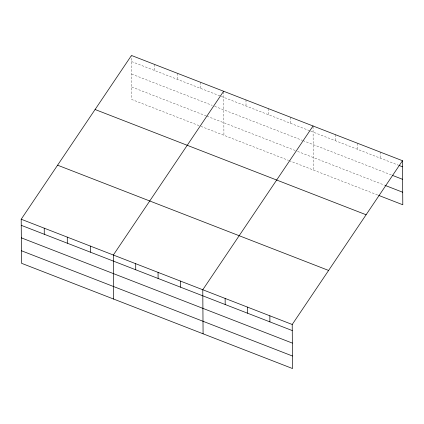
<?xml version="1.0" encoding="UTF-8"?>
<svg xmlns="http://www.w3.org/2000/svg" width="424" height="424" viewBox="0 0 424 424"><rect width="100%" height="100%" fill="white"/><g stroke="black" fill="none" stroke-linecap="round" stroke-linejoin="round"><path stroke-width="0.32" stroke-dasharray="2.12 1.59" d="M131.52 61.544L220.634 96.153M221.238 96.391L310.077 130.894M310.681 131.127L398.306 165.159M131.61 74.073L212.233 105.385M214.661 106.329L302.312 140.371M302.916 140.604L391.744 175.107M131.7 86.984L206.26 115.943M206.87 116.176L295.152 150.462M297.569 151.4L384.584 185.198M199.073 125.647L131.785 99.513L131.482 56.074M200.897 126.352L288.59 160.41M289.195 160.643L378.023 195.146M380.132 152.036L380.174 158.115M357.776 143.354L357.819 149.434M335.416 134.668L335.458 140.747M313.06 126.596L313.368 170.035M290.7 117.305L290.742 123.384M268.339 108.618L268.381 114.697M245.984 99.937L246.026 106.016M223.628 91.86L223.93 135.298M200.589 82.304L200.632 88.383M177.55 73.357L177.592 79.436M154.516 64.411L154.559 70.49"/><path stroke-width="0.64" d="M402.493 160.722L292.216 324.487L292.523 368.536L21.507 263.278L21.2 219.234L131.477 55.465L402.493 160.722L402.8 204.766L378.627 195.379M223.623 91.25L113.346 255.02L113.653 299.068M313.055 125.986L202.778 289.756L203.085 333.799M398.91 165.392L402.535 166.802M392.348 175.34L402.62 179.331M385.188 185.431L402.71 192.236M95.087 109.509L366.103 214.761M57.59 165.19L328.605 270.443M21.2 219.234L292.216 324.487M21.242 225.314L292.258 330.566M21.332 237.843L292.343 343.096M21.423 250.748L292.433 356.006M269.855 315.806L269.897 321.885M247.499 307.119L247.542 313.198M225.139 298.438L225.181 304.517M180.423 281.07L180.465 287.149M158.062 272.388L158.104 278.467M135.701 263.702L135.744 269.781M90.307 246.074L90.349 252.153M67.273 237.127L67.315 243.206M44.234 228.181L44.276 234.26"/></g></svg>
